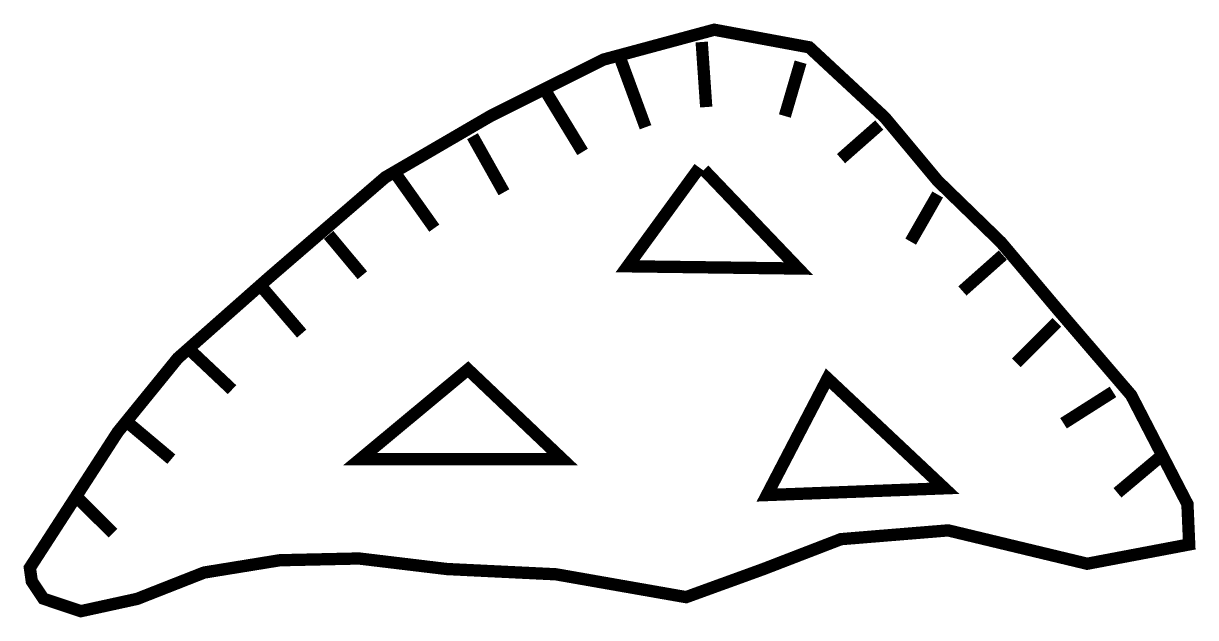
# Model space of a CAD drawing. Extents: x -0.02 to 9.5, y 0.02 to 4.85.
import ezdxf

# ---------------------------------------------------------------- set-up
doc = ezdxf.new("R2010")
doc.units = 0
doc.header["$MEASUREMENT"] = 0
doc.layers.get('0').update_dxf_attribs({"linetype": 'CONTINUOUS'})

msp = doc.modelspace()

# ---------------------------------------------------------------- linework, layer by layer
at = {"const_width": 0.1}
for points in [[(0.0275, 0.424), (0.7419, 1.5279), (1.2294, 2.1277), (1.9728, 2.7846), (2.9163, 3.5985), (3.7741, 4.0983), (4.689, 4.5552), (5.5896, 4.798), (6.3616, 4.6552), (6.9763, 4.084), (7.4052, 3.5699), (7.9198, 3.0701), (8.3773, 2.5275), (8.9777, 1.8278), (9.4352, 0.9425), (9.4495, 0.614), (8.6203, 0.457), (7.4909, 0.7283), (6.6189, 0.6569), (5.9899, 0.4141), (5.3609, 0.1856), (4.303, 0.3713), (3.4167, 0.4141), (2.7019, 0.4998), (2.0586, 0.4855), (1.4439, 0.3856), (0.8992, 0.1714), (0.4417, 0.0714), (0.1372, 0.1736), (0.0432, 0.3144)], [(3.5883, 2.0364), (2.7116, 1.3072), (4.3554, 1.3072)], [(6.5105, 1.9635), (6.0174, 1.0155), (7.4603, 1.0702)]]:
    msp.add_lwpolyline(points, close=True, dxfattribs=at)
for points in [[(5.4877, 4.6982), (5.5243, 4.1695)], [(4.8302, 4.5524), (5.0311, 4.0054)], [(6.2914, 4.5341), (6.1635, 4.0966)], [(4.2092, 4.3154), (4.5197, 3.8049)], [(6.9306, 4.0237), (6.6201, 3.7502)], [(3.6248, 3.9325), (3.8805, 3.4767)], [(5.4695, 3.6773), (4.885, 2.8751), (6.2731, 2.8568), (5.506, 3.659)], [(3.0038, 3.6226), (3.3143, 3.185)], [(7.4055, 3.4585), (7.1863, 3.0756)], [(2.4559, 3.1303), (2.7299, 2.8022)], [(7.9351, 2.9662), (7.6064, 2.6745)], [(1.908, 2.711), (2.2367, 2.3281)], [(8.3735, 2.4193), (8.0447, 2.0911)], [(1.3418, 2.1823), (1.6705, 1.8724)], [(8.8301, 1.8541), (8.4282, 1.5989)], [(0.8304, 1.5989), (1.1774, 1.3072)], [(9.2136, 1.3254), (8.8666, 1.0337)], [(0.4103, 0.9972), (0.7025, 0.7055)]]:
    msp.add_lwpolyline(points, dxfattribs=at)

doc.saveas('drawing.dxf')
